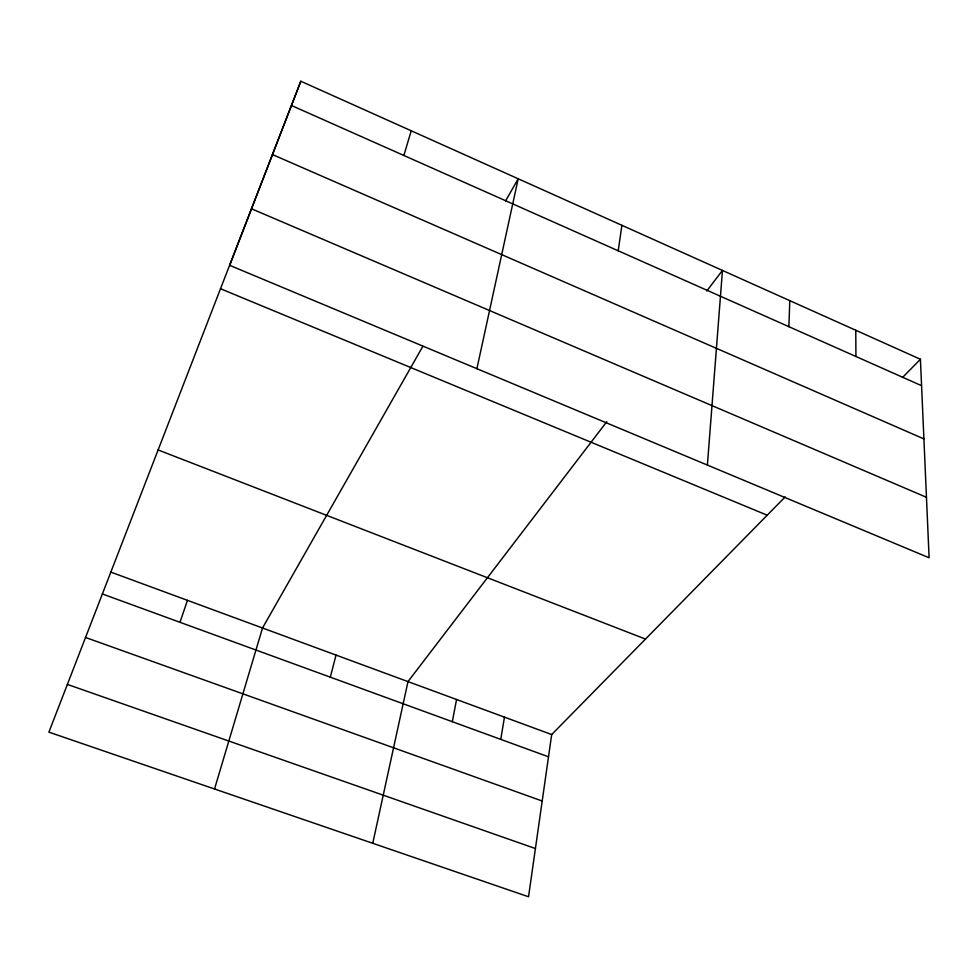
<?xml version="1.0" encoding="UTF-8"?>
<svg xmlns="http://www.w3.org/2000/svg" width="978" height="978" viewBox="0 0 978 978"><rect width="100%" height="100%" fill="white"/><g stroke="black" fill="none" stroke-linecap="round" stroke-linejoin="round"><path stroke-width="1.47" d="M788.891 326.689L789.796 300.649M707.387 465.076L722.461 270.429L706.776 290.955M785.175 496.91L551.69 734.551L528.536 896.765L48.9 732.143L300.821 81.235L920.42 359.268L929.1 557.778L229.683 265.319L300.821 81.235M618.218 250.784L621.898 225.307M500.748 739.38L504.465 717.155M452.301 721.703L456.567 699.502M372.752 843.305L407.985 681.605L606.8 421.665M476.897 368.694L518.193 178.778L505.577 200.955M330.332 677.179L336.016 655.089M214.537 788.989L262.52 628.01L422.838 346.334M403.865 155.478L411.225 130.771M179.976 622.301L187.458 600.345M902.511 377.484L920.42 359.268M67.36 684.404L535.418 848.549M85.502 637.46L542.203 801.019M102.323 593.952L548.511 756.813M110.783 572.093L551.69 734.551M158.069 449.929L645.492 639.074M220.49 288.718L767.192 515.21M251.529 208.791L926.459 497.289M272.483 154.573L923.904 438.902M291.444 105.49L921.569 385.674M855.774 330.258L855.921 356.481"/></g></svg>
